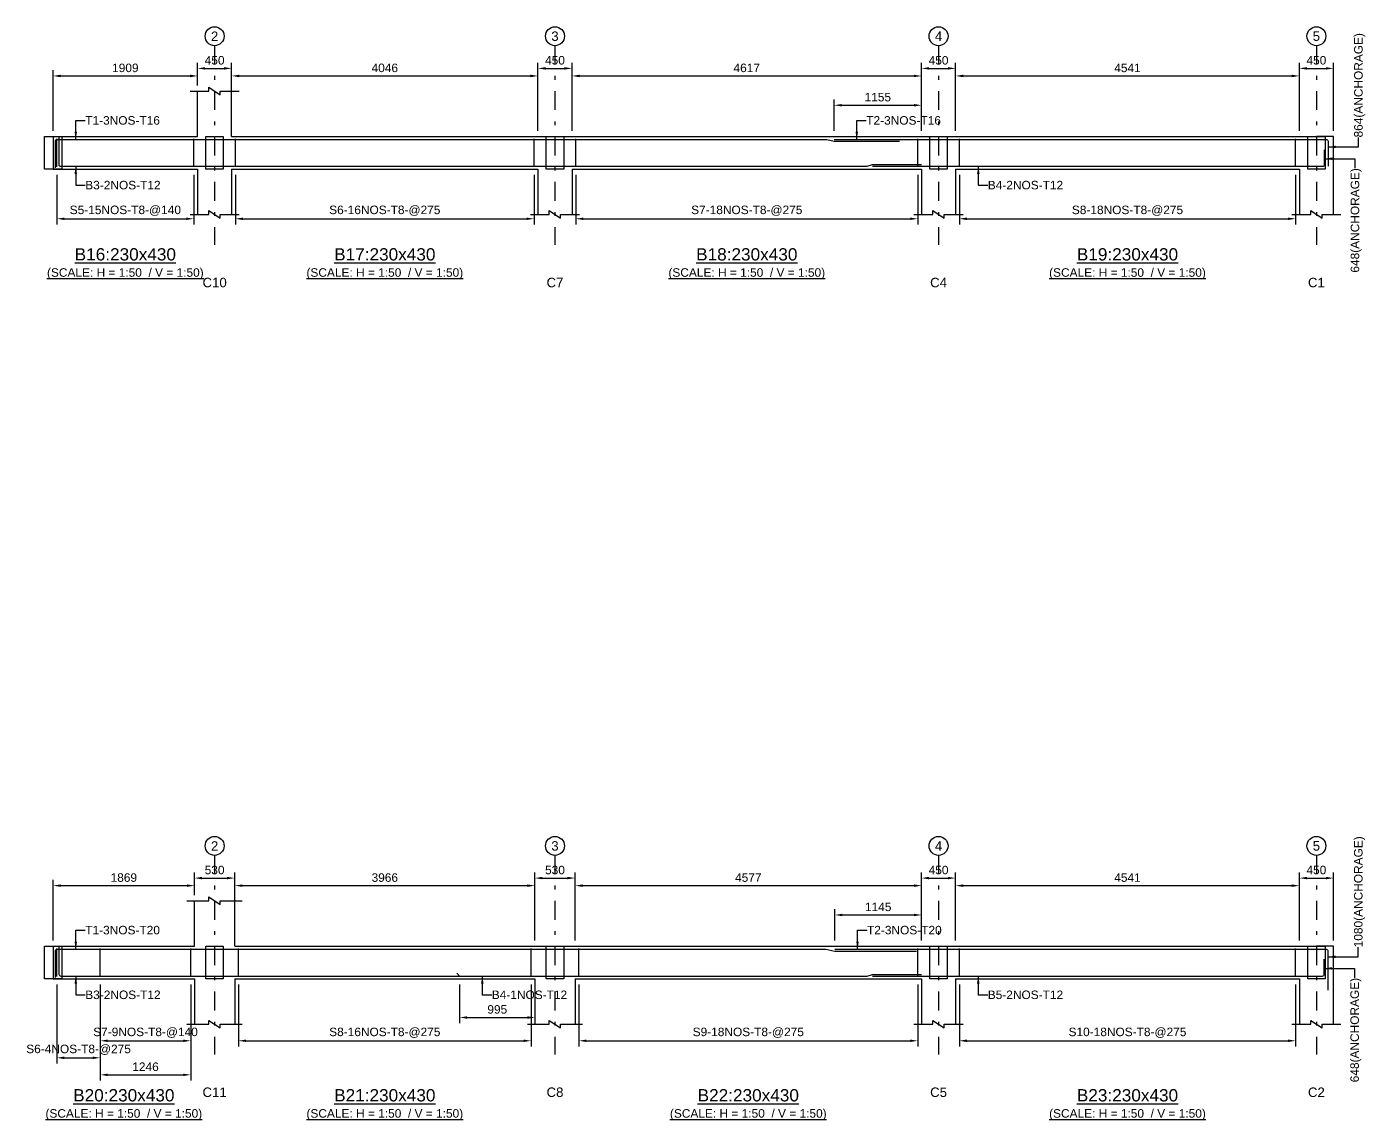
# Model space of a CAD drawing. Header units: inches. Extents: x -824 to 84876, y -179600 to 1700.
# Drawn here: x -695 to 34666, y -125400 to -96500 of the extents above; entities that cross this region are included whole.
import ezdxf
from ezdxf.enums import TextEntityAlignment as Align

# ---------------------------------------------------------------- set-up
doc = ezdxf.new("R2010")
doc.units = ezdxf.units.IN
doc.header["$LTSCALE"] = 1000
doc.header["$MEASUREMENT"] = 0
doc.linetypes.add('SCCenter', pattern=[1.2, 0.5, -0.3, 0.1, -0.3])
doc.linetypes.add('SCHidden', pattern=[0.2, 0.1, -0.1])
for name, color, linetype in [('Concrete Line', 2, 'Continuous'), ('Cut Line', 31, 'Continuous'), ('Dimension', 31, 'Continuous'), ('Grid', 8, 'Continuous'), ('Labels', 4, 'Continuous'), ('Labels_Support', 4, 'Continuous'), ('Link', 225, 'Continuous'), ('Reinforcement', 4, 'Continuous'), ('Text', 31, 'Continuous')]:
    doc.layers.add(name, color=color, linetype=linetype)
doc.styles.add('SC-SansSerif', font='SansSerif')
doc.styles.get("Standard").update_dxf_attribs({"font": 'txt.shx'})
doc.dimstyles.new('SCBBSDimStyl', dxfattribs={"dimtxt": 225, "dimasz": 200, "dimexe": 150, "dimexo": 150, "dimgap": 100, "dimtad": 1, "dimtoh": 1, "dimdec": 0, "dimzin": 0, "dimdsep": 46, "dimtxsty": 'SC-SansSerif', "dimcen": 0.09, "dimclrd": 8, "dimclre": 8, "dimclrt": 31, "dimadec": 0, "dimazin": 0, "dimtfac": 1, "dimtdec": 0, "dimtix": 1, "dimtofl": 0, "dimtmove": 0, "dimatfit": 3, "dimfxl": 1, "dimtolj": 1, "dimtzin": 0, "dimarcsym": 0})
doc.dimstyles.get("Standard").update_dxf_attribs({"dimtxt": 0.18, "dimasz": 200, "dimexe": 0.18, "dimexo": 0.0625, "dimgap": 0.09, "dimtad": 0, "dimtih": 1, "dimtoh": 1, "dimdec": 4, "dimzin": 0, "dimdsep": 46, "dimtxsty": 'Standard', "dimcen": 0.09, "dimadec": 0, "dimazin": 0, "dimtfac": 1, "dimtdec": 4, "dimtofl": 0, "dimtmove": 0, "dimatfit": 3, "dimfxl": 1, "dimtolj": 1, "dimtzin": 0, "dimarcsym": 0})

# ---------------------------------------------------------------- blocks, each defined once
blk = doc.blocks.new('*D53')
at = {"color": 8, "linetype": 'ByBlock', "lineweight": -2}
for p, q in [((100, -100410), (100, -101725)), ((3718, -100410), (3718, -101725)), ((300, -101575), (3518, -101575))]:
    blk.add_line(p, q, dxfattribs=at)
at = {"color": 8}
for points in [[(100, -101575), (300, -101542), (300, -101608)], [(3718, -101575), (3518, -101608), (3518, -101542)]]:
    blk.add_solid(points, dxfattribs=at)
at = {"layer": 'DEFPOINTS', "color": 31}
for p in [(100, -100260), (3718, -100260), (100, -101575)]:
    blk.add_point(p, dxfattribs=at)
at = {"color": 31, "insert": (1909, -101362), "char_height": 225, "attachment_point": 5, "style": 'SC-SansSerif'}
blk.add_mtext('\\A1;S5-15NOS-T8-@140', dxfattribs=at)
blk = doc.blocks.new('*D54')
at = {"color": 8, "linetype": 'ByBlock', "lineweight": -2}
for p, q in [((4818, -100410), (4818, -101725)), ((12710, -100410), (12710, -101725)), ((5018, -101575), (12510, -101575))]:
    blk.add_line(p, q, dxfattribs=at)
at = {"color": 8}
for points in [[(4818, -101575), (5018, -101542), (5018, -101608)], [(12710, -101575), (12510, -101608), (12510, -101542)]]:
    blk.add_solid(points, dxfattribs=at)
at = {"layer": 'DEFPOINTS', "color": 31}
for p in [(4818, -100260), (12710, -100260), (4818, -101575)]:
    blk.add_point(p, dxfattribs=at)
at = {"color": 31, "insert": (8764, -101362), "char_height": 225, "attachment_point": 5, "style": 'SC-SansSerif'}
blk.add_mtext('\\A1;S6-16NOS-T8-@275', dxfattribs=at)
blk = doc.blocks.new('*D55')
at = {"color": 8, "linetype": 'ByBlock', "lineweight": -2}
for p, q in [((13810, -100410), (13810, -101725)), ((22844, -100410), (22844, -101725)), ((14010, -101575), (22644, -101575))]:
    blk.add_line(p, q, dxfattribs=at)
at = {"color": 8}
for points in [[(13810, -101575), (14010, -101542), (14010, -101608)], [(22844, -101575), (22644, -101608), (22644, -101542)]]:
    blk.add_solid(points, dxfattribs=at)
at = {"layer": 'DEFPOINTS', "color": 31}
for p in [(13810, -100260), (22844, -100260), (13810, -101575)]:
    blk.add_point(p, dxfattribs=at)
at = {"color": 31, "insert": (18327, -101362), "char_height": 225, "attachment_point": 5, "style": 'SC-SansSerif'}
blk.add_mtext('\\A1;S7-18NOS-T8-@275', dxfattribs=at)
blk = doc.blocks.new('*D56')
at = {"color": 8, "linetype": 'ByBlock', "lineweight": -2}
for p, q in [((23944, -100410), (23944, -101725)), ((32826, -100410), (32826, -101725)), ((24144, -101575), (32626, -101575))]:
    blk.add_line(p, q, dxfattribs=at)
at = {"color": 8}
for points in [[(23944, -101575), (24144, -101542), (24144, -101608)], [(32826, -101575), (32626, -101608), (32626, -101542)]]:
    blk.add_solid(points, dxfattribs=at)
at = {"layer": 'DEFPOINTS', "color": 31}
for p in [(23944, -100260), (32826, -100260), (23944, -101575)]:
    blk.add_point(p, dxfattribs=at)
at = {"color": 31, "insert": (28385, -101362), "char_height": 225, "attachment_point": 5, "style": 'SC-SansSerif'}
blk.add_mtext('\\A1;S8-18NOS-T8-@275', dxfattribs=at)
blk = doc.blocks.new('*D57')
at = {"color": 8, "linetype": 'ByBlock', "lineweight": -2}
for p, q in [((20634, -99250), (20634, -98425)), ((20834, -98575), (22744, -98575)), ((22944, -99250), (22944, -98425))]:
    blk.add_line(p, q, dxfattribs=at)
at = {"color": 8}
for points in [[(20634, -98575), (20834, -98542), (20834, -98608)], [(22944, -98575), (22744, -98608), (22744, -98542)]]:
    blk.add_solid(points, dxfattribs=at)
at = {"layer": 'DEFPOINTS', "color": 31}
for p in [(20634, -98575), (20634, -99400), (22944, -99400)]:
    blk.add_point(p, dxfattribs=at)
at = {"color": 31, "insert": (21789, -98362), "char_height": 225, "attachment_point": 5, "style": 'SC-SansSerif'}
blk.add_mtext('\\A1;1155', dxfattribs=at)
blk = doc.blocks.new('*D60')
at = {"color": 8, "linetype": 'ByBlock', "lineweight": -2}
for p, q in [((0, -99250), (0, -97650)), ((200, -97800), (3618, -97800)), ((3818, -98050), (3818, -97650))]:
    blk.add_line(p, q, dxfattribs=at)
at = {"color": 8}
for points in [[(0, -97800), (200, -97767), (200, -97833)], [(3818, -97800), (3618, -97833), (3618, -97767)]]:
    blk.add_solid(points, dxfattribs=at)
at = {"layer": 'DEFPOINTS', "color": 31}
for p in [(0, -97800), (3818, -98200), (0, -99400)]:
    blk.add_point(p, dxfattribs=at)
at = {"color": 31, "insert": (1909, -97588), "char_height": 225, "attachment_point": 5, "style": 'SC-SansSerif'}
blk.add_mtext('\\A1;1909', dxfattribs=at)
blk = doc.blocks.new('*D61')
at = {"color": 8, "linetype": 'ByBlock', "lineweight": -2}
for p, q in [((4718, -98050), (4718, -97650)), ((4918, -97800), (12610, -97800)), ((12810, -99250), (12810, -97650))]:
    blk.add_line(p, q, dxfattribs=at)
at = {"color": 8}
for points in [[(4718, -97800), (4918, -97767), (4918, -97833)], [(12810, -97800), (12610, -97833), (12610, -97767)]]:
    blk.add_solid(points, dxfattribs=at)
at = {"layer": 'DEFPOINTS', "color": 31}
for p in [(4718, -97800), (4718, -98200), (12810, -99400)]:
    blk.add_point(p, dxfattribs=at)
at = {"color": 31, "insert": (8764, -97588), "char_height": 225, "attachment_point": 5, "style": 'SC-SansSerif'}
blk.add_mtext('\\A1;4046', dxfattribs=at)
blk = doc.blocks.new('*D62')
at = {"color": 8, "linetype": 'ByBlock', "lineweight": -2}
for p, q in [((13710, -99250), (13710, -97650)), ((13910, -97800), (22744, -97800)), ((22944, -99250), (22944, -97650))]:
    blk.add_line(p, q, dxfattribs=at)
at = {"color": 8}
for points in [[(13710, -97800), (13910, -97767), (13910, -97833)], [(22944, -97800), (22744, -97833), (22744, -97767)]]:
    blk.add_solid(points, dxfattribs=at)
at = {"layer": 'DEFPOINTS', "color": 31}
for p in [(13710, -97800), (13710, -99400), (22944, -99400)]:
    blk.add_point(p, dxfattribs=at)
at = {"color": 31, "insert": (18327, -97588), "char_height": 225, "attachment_point": 5, "style": 'SC-SansSerif'}
blk.add_mtext('\\A1;4617', dxfattribs=at)
blk = doc.blocks.new('*D63')
at = {"color": 8, "linetype": 'ByBlock', "lineweight": -2}
for p, q in [((23844, -99250), (23844, -97650)), ((24044, -97800), (32726, -97800)), ((32926, -99250), (32926, -97650))]:
    blk.add_line(p, q, dxfattribs=at)
at = {"color": 8}
for points in [[(23844, -97800), (24044, -97767), (24044, -97833)], [(32926, -97800), (32726, -97833), (32726, -97767)]]:
    blk.add_solid(points, dxfattribs=at)
at = {"layer": 'DEFPOINTS', "color": 31}
for p in [(23844, -97800), (23844, -99400), (32926, -99400)]:
    blk.add_point(p, dxfattribs=at)
at = {"color": 31, "insert": (28385, -97588), "char_height": 225, "attachment_point": 5, "style": 'SC-SansSerif'}
blk.add_mtext('\\A1;4541', dxfattribs=at)
blk = doc.blocks.new('*D64')
at = {"color": 8, "linetype": 'ByBlock', "lineweight": -2}
for p, q in [((3818, -98050), (3818, -97450)), ((4718, -99250), (4718, -97450)), ((4018, -97600), (4518, -97600))]:
    blk.add_line(p, q, dxfattribs=at)
at = {"color": 8}
for points in [[(3818, -97600), (4018, -97567), (4018, -97633)], [(4718, -97600), (4518, -97633), (4518, -97567)]]:
    blk.add_solid(points, dxfattribs=at)
at = {"layer": 'DEFPOINTS', "color": 31}
for p in [(3818, -97600), (3818, -98200), (4718, -99400)]:
    blk.add_point(p, dxfattribs=at)
at = {"color": 31, "insert": (4268, -97388), "char_height": 225, "attachment_point": 5, "style": 'SC-SansSerif'}
blk.add_mtext('\\A1;450', dxfattribs=at)
blk = doc.blocks.new('*D65')
at = {"color": 8, "linetype": 'ByBlock', "lineweight": -2}
for p, q in [((12810, -99250), (12810, -97450)), ((13710, -99250), (13710, -97450)), ((13010, -97600), (13510, -97600))]:
    blk.add_line(p, q, dxfattribs=at)
at = {"color": 8}
for points in [[(12810, -97600), (13010, -97567), (13010, -97633)], [(13710, -97600), (13510, -97633), (13510, -97567)]]:
    blk.add_solid(points, dxfattribs=at)
at = {"layer": 'DEFPOINTS', "color": 31}
for p in [(12810, -97600), (12810, -99400), (13710, -99400)]:
    blk.add_point(p, dxfattribs=at)
at = {"color": 31, "insert": (13260, -97388), "char_height": 225, "attachment_point": 5, "style": 'SC-SansSerif'}
blk.add_mtext('\\A1;450', dxfattribs=at)
blk = doc.blocks.new('*D66')
at = {"color": 8, "linetype": 'ByBlock', "lineweight": -2}
for p, q in [((22944, -99250), (22944, -97450)), ((23844, -99250), (23844, -97450)), ((23144, -97600), (23644, -97600))]:
    blk.add_line(p, q, dxfattribs=at)
at = {"color": 8}
for points in [[(22944, -97600), (23144, -97567), (23144, -97633)], [(23844, -97600), (23644, -97633), (23644, -97567)]]:
    blk.add_solid(points, dxfattribs=at)
at = {"layer": 'DEFPOINTS', "color": 31}
for p in [(22944, -97600), (22944, -99400), (23844, -99400)]:
    blk.add_point(p, dxfattribs=at)
at = {"color": 31, "insert": (23394, -97388), "char_height": 225, "attachment_point": 5, "style": 'SC-SansSerif'}
blk.add_mtext('\\A1;450', dxfattribs=at)
blk = doc.blocks.new('*D67')
at = {"color": 8, "linetype": 'ByBlock', "lineweight": -2}
for p, q in [((32926, -99250), (32926, -97450)), ((33826, -99250), (33826, -97450)), ((33126, -97600), (33626, -97600))]:
    blk.add_line(p, q, dxfattribs=at)
at = {"color": 8}
for points in [[(32926, -97600), (33126, -97567), (33126, -97633)], [(33826, -97600), (33626, -97633), (33626, -97567)]]:
    blk.add_solid(points, dxfattribs=at)
at = {"layer": 'DEFPOINTS', "color": 31}
for p in [(32926, -97600), (32926, -99400), (33826, -99400)]:
    blk.add_point(p, dxfattribs=at)
at = {"color": 31, "insert": (33376, -97388), "char_height": 225, "attachment_point": 5, "style": 'SC-SansSerif'}
blk.add_mtext('\\A1;450', dxfattribs=at)
blk = doc.blocks.new('*D68')
at = {"color": 8, "linetype": 'ByBlock', "lineweight": -2}
for p, q in [((100, -121810), (100, -123900)), ((1246, -121810), (1246, -123900)), ((300, -123750), (1046, -123750))]:
    blk.add_line(p, q, dxfattribs=at)
at = {"color": 8}
for points in [[(100, -123750), (300, -123717), (300, -123783)], [(1246, -123750), (1046, -123783), (1046, -123717)]]:
    blk.add_solid(points, dxfattribs=at)
at = {"layer": 'DEFPOINTS', "color": 31}
for p in [(100, -121660), (1246, -121660), (100, -123750)]:
    blk.add_point(p, dxfattribs=at)
at = {"color": 31, "insert": (673, -123538), "char_height": 225, "attachment_point": 5, "style": 'SC-SansSerif'}
blk.add_mtext('\\A1;S6-4NOS-T8-@275', dxfattribs=at)
blk = doc.blocks.new('*D69')
at = {"color": 8, "linetype": 'ByBlock', "lineweight": -2}
for p, q in [((1246, -121810), (1246, -123450)), ((3638, -121810), (3638, -123450)), ((1446, -123300), (3438, -123300))]:
    blk.add_line(p, q, dxfattribs=at)
at = {"color": 8}
for points in [[(1246, -123300), (1446, -123267), (1446, -123333)], [(3638, -123300), (3438, -123333), (3438, -123267)]]:
    blk.add_solid(points, dxfattribs=at)
at = {"layer": 'DEFPOINTS', "color": 31}
for p in [(1246, -121660), (3638, -121660), (1246, -123300)]:
    blk.add_point(p, dxfattribs=at)
at = {"color": 31, "insert": (2442, -123088), "char_height": 225, "attachment_point": 5, "style": 'SC-SansSerif'}
blk.add_mtext('\\A1;S7-9NOS-T8-@140', dxfattribs=at)
blk = doc.blocks.new('*D70')
at = {"color": 8, "linetype": 'ByBlock', "lineweight": -2}
for p, q in [((1246, -121810), (1246, -124350)), ((3638, -121810), (3638, -124350)), ((1446, -124200), (3438, -124200))]:
    blk.add_line(p, q, dxfattribs=at)
at = {"color": 8}
for points in [[(1246, -124200), (1446, -124167), (1446, -124233)], [(3638, -124200), (3438, -124233), (3438, -124167)]]:
    blk.add_solid(points, dxfattribs=at)
at = {"layer": 'DEFPOINTS', "color": 31}
for p in [(1246, -121660), (3638, -121660), (1246, -124200)]:
    blk.add_point(p, dxfattribs=at)
at = {"color": 31, "insert": (2442, -123988), "char_height": 225, "attachment_point": 5, "style": 'SC-SansSerif'}
blk.add_mtext('\\A1;1246', dxfattribs=at)
blk = doc.blocks.new('*D71')
at = {"color": 8, "linetype": 'ByBlock', "lineweight": -2}
for p, q in [((4898, -121810), (4898, -123450)), ((12630, -121810), (12630, -123450)), ((5098, -123300), (12430, -123300))]:
    blk.add_line(p, q, dxfattribs=at)
at = {"color": 8}
for points in [[(4898, -123300), (5098, -123267), (5098, -123333)], [(12630, -123300), (12430, -123333), (12430, -123267)]]:
    blk.add_solid(points, dxfattribs=at)
at = {"layer": 'DEFPOINTS', "color": 31}
for p in [(4898, -121660), (12630, -121660), (4898, -123300)]:
    blk.add_point(p, dxfattribs=at)
at = {"color": 31, "insert": (8764, -123088), "char_height": 225, "attachment_point": 5, "style": 'SC-SansSerif'}
blk.add_mtext('\\A1;S8-16NOS-T8-@275', dxfattribs=at)
blk = doc.blocks.new('*D72')
at = {"color": 8, "linetype": 'ByBlock', "lineweight": -2}
for p, q in [((13890, -121810), (13890, -123450)), ((22844, -121810), (22844, -123450)), ((14090, -123300), (22644, -123300))]:
    blk.add_line(p, q, dxfattribs=at)
at = {"color": 8}
for points in [[(13890, -123300), (14090, -123267), (14090, -123333)], [(22844, -123300), (22644, -123333), (22644, -123267)]]:
    blk.add_solid(points, dxfattribs=at)
at = {"layer": 'DEFPOINTS', "color": 31}
for p in [(13890, -121660), (22844, -121660), (13890, -123300)]:
    blk.add_point(p, dxfattribs=at)
at = {"color": 31, "insert": (18367, -123088), "char_height": 225, "attachment_point": 5, "style": 'SC-SansSerif'}
blk.add_mtext('\\A1;S9-18NOS-T8-@275', dxfattribs=at)
blk = doc.blocks.new('*D73')
at = {"color": 8, "linetype": 'ByBlock', "lineweight": -2}
for p, q in [((23944, -121810), (23944, -123450)), ((32826, -121810), (32826, -123450)), ((24144, -123300), (32626, -123300))]:
    blk.add_line(p, q, dxfattribs=at)
at = {"color": 8}
for points in [[(23944, -123300), (24144, -123267), (24144, -123333)], [(32826, -123300), (32626, -123333), (32626, -123267)]]:
    blk.add_solid(points, dxfattribs=at)
at = {"layer": 'DEFPOINTS', "color": 31}
for p in [(23944, -121660), (32826, -121660), (23944, -123300)]:
    blk.add_point(p, dxfattribs=at)
at = {"color": 31, "insert": (28385, -123088), "char_height": 225, "attachment_point": 5, "style": 'SC-SansSerif'}
blk.add_mtext('\\A1;S10-18NOS-T8-@275', dxfattribs=at)
blk = doc.blocks.new('*D74')
at = {"color": 8, "linetype": 'ByBlock', "lineweight": -2}
for p, q in [((20654, -120650), (20654, -119825)), ((22944, -120650), (22944, -119825)), ((20854, -119975), (22744, -119975))]:
    blk.add_line(p, q, dxfattribs=at)
at = {"color": 8}
for points in [[(20654, -119975), (20854, -119942), (20854, -120008)], [(22944, -119975), (22744, -120008), (22744, -119942)]]:
    blk.add_solid(points, dxfattribs=at)
at = {"layer": 'DEFPOINTS', "color": 31}
for p in [(20654, -119975), (20654, -120800), (22944, -120800)]:
    blk.add_point(p, dxfattribs=at)
at = {"color": 31, "insert": (21799, -119762), "char_height": 225, "attachment_point": 5, "style": 'SC-SansSerif'}
blk.add_mtext('\\A1;1145', dxfattribs=at)
blk = doc.blocks.new('*D75')
at = {"color": 8, "linetype": 'ByBlock', "lineweight": -2}
for p, q in [((10740, -121810), (10740, -122835)), ((12730, -121810), (12730, -122835)), ((10940, -122685), (12530, -122685))]:
    blk.add_line(p, q, dxfattribs=at)
at = {"color": 8}
for points in [[(10740, -122685), (10940, -122652), (10940, -122718)], [(12730, -122685), (12530, -122718), (12530, -122652)]]:
    blk.add_solid(points, dxfattribs=at)
at = {"layer": 'DEFPOINTS', "color": 31}
for p in [(10740, -121660), (12730, -121660), (10740, -122685)]:
    blk.add_point(p, dxfattribs=at)
at = {"color": 31, "insert": (11735, -122472), "char_height": 225, "attachment_point": 5, "style": 'SC-SansSerif'}
blk.add_mtext('\\A1;995', dxfattribs=at)
blk = doc.blocks.new('*D78')
at = {"color": 8, "linetype": 'ByBlock', "lineweight": -2}
for p, q in [((0, -120650), (0, -119050)), ((3738, -119450), (3738, -119050)), ((200, -119200), (3538, -119200))]:
    blk.add_line(p, q, dxfattribs=at)
at = {"color": 8}
for points in [[(0, -119200), (200, -119167), (200, -119233)], [(3738, -119200), (3538, -119233), (3538, -119167)]]:
    blk.add_solid(points, dxfattribs=at)
at = {"layer": 'DEFPOINTS', "color": 31}
for p in [(0, -119200), (3738, -119600), (0, -120800)]:
    blk.add_point(p, dxfattribs=at)
at = {"color": 31, "insert": (1869, -118988), "char_height": 225, "attachment_point": 5, "style": 'SC-SansSerif'}
blk.add_mtext('\\A1;1869', dxfattribs=at)
blk = doc.blocks.new('*D79')
at = {"color": 8, "linetype": 'ByBlock', "lineweight": -2}
for p, q in [((4798, -119450), (4798, -119050)), ((12730, -120650), (12730, -119050)), ((4998, -119200), (12530, -119200))]:
    blk.add_line(p, q, dxfattribs=at)
at = {"color": 8}
for points in [[(4798, -119200), (4998, -119167), (4998, -119233)], [(12730, -119200), (12530, -119233), (12530, -119167)]]:
    blk.add_solid(points, dxfattribs=at)
at = {"layer": 'DEFPOINTS', "color": 31}
for p in [(4798, -119200), (4798, -119600), (12730, -120800)]:
    blk.add_point(p, dxfattribs=at)
at = {"color": 31, "insert": (8764, -118988), "char_height": 225, "attachment_point": 5, "style": 'SC-SansSerif'}
blk.add_mtext('\\A1;3966', dxfattribs=at)
blk = doc.blocks.new('*D80')
at = {"color": 8, "linetype": 'ByBlock', "lineweight": -2}
for p, q in [((13790, -120650), (13790, -119050)), ((22944, -120650), (22944, -119050)), ((13990, -119200), (22744, -119200))]:
    blk.add_line(p, q, dxfattribs=at)
at = {"color": 8}
for points in [[(13790, -119200), (13990, -119167), (13990, -119233)], [(22944, -119200), (22744, -119233), (22744, -119167)]]:
    blk.add_solid(points, dxfattribs=at)
at = {"layer": 'DEFPOINTS', "color": 31}
for p in [(13790, -119200), (13790, -120800), (22944, -120800)]:
    blk.add_point(p, dxfattribs=at)
at = {"color": 31, "insert": (18367, -118988), "char_height": 225, "attachment_point": 5, "style": 'SC-SansSerif'}
blk.add_mtext('\\A1;4577', dxfattribs=at)
blk = doc.blocks.new('*D81')
at = {"color": 8, "linetype": 'ByBlock', "lineweight": -2}
for p, q in [((23844, -120650), (23844, -119050)), ((32926, -120650), (32926, -119050)), ((24044, -119200), (32726, -119200))]:
    blk.add_line(p, q, dxfattribs=at)
at = {"color": 8}
for points in [[(23844, -119200), (24044, -119167), (24044, -119233)], [(32926, -119200), (32726, -119233), (32726, -119167)]]:
    blk.add_solid(points, dxfattribs=at)
at = {"layer": 'DEFPOINTS', "color": 31}
for p in [(23844, -119200), (23844, -120800), (32926, -120800)]:
    blk.add_point(p, dxfattribs=at)
at = {"color": 31, "insert": (28385, -118988), "char_height": 225, "attachment_point": 5, "style": 'SC-SansSerif'}
blk.add_mtext('\\A1;4541', dxfattribs=at)
blk = doc.blocks.new('*D82')
at = {"color": 8, "linetype": 'ByBlock', "lineweight": -2}
for p, q in [((3738, -119450), (3738, -118850)), ((3938, -119000), (4598, -119000)), ((4798, -120650), (4798, -118850))]:
    blk.add_line(p, q, dxfattribs=at)
at = {"color": 8}
for points in [[(3738, -119000), (3938, -118967), (3938, -119033)], [(4798, -119000), (4598, -119033), (4598, -118967)]]:
    blk.add_solid(points, dxfattribs=at)
at = {"layer": 'DEFPOINTS', "color": 31}
for p in [(3738, -119000), (3738, -119600), (4798, -120800)]:
    blk.add_point(p, dxfattribs=at)
at = {"color": 31, "insert": (4268, -118788), "char_height": 225, "attachment_point": 5, "style": 'SC-SansSerif'}
blk.add_mtext('\\A1;530', dxfattribs=at)
blk = doc.blocks.new('*D83')
at = {"color": 8, "linetype": 'ByBlock', "lineweight": -2}
for p, q in [((12730, -120650), (12730, -118850)), ((12930, -119000), (13590, -119000)), ((13790, -120650), (13790, -118850))]:
    blk.add_line(p, q, dxfattribs=at)
at = {"color": 8}
for points in [[(12730, -119000), (12930, -118967), (12930, -119033)], [(13790, -119000), (13590, -119033), (13590, -118967)]]:
    blk.add_solid(points, dxfattribs=at)
at = {"layer": 'DEFPOINTS', "color": 31}
for p in [(12730, -119000), (12730, -120800), (13790, -120800)]:
    blk.add_point(p, dxfattribs=at)
at = {"color": 31, "insert": (13260, -118788), "char_height": 225, "attachment_point": 5, "style": 'SC-SansSerif'}
blk.add_mtext('\\A1;530', dxfattribs=at)
blk = doc.blocks.new('*D84')
at = {"color": 8, "linetype": 'ByBlock', "lineweight": -2}
for p, q in [((22944, -120650), (22944, -118850)), ((23144, -119000), (23644, -119000)), ((23844, -120650), (23844, -118850))]:
    blk.add_line(p, q, dxfattribs=at)
at = {"color": 8}
for points in [[(22944, -119000), (23144, -118967), (23144, -119033)], [(23844, -119000), (23644, -119033), (23644, -118967)]]:
    blk.add_solid(points, dxfattribs=at)
at = {"layer": 'DEFPOINTS', "color": 31}
for p in [(22944, -119000), (22944, -120800), (23844, -120800)]:
    blk.add_point(p, dxfattribs=at)
at = {"color": 31, "insert": (23394, -118788), "char_height": 225, "attachment_point": 5, "style": 'SC-SansSerif'}
blk.add_mtext('\\A1;450', dxfattribs=at)
blk = doc.blocks.new('*D85')
at = {"color": 8, "linetype": 'ByBlock', "lineweight": -2}
for p, q in [((32926, -120650), (32926, -118850)), ((33126, -119000), (33626, -119000)), ((33826, -120650), (33826, -118850))]:
    blk.add_line(p, q, dxfattribs=at)
at = {"color": 8}
for points in [[(32926, -119000), (33126, -118967), (33126, -119033)], [(33826, -119000), (33626, -119033), (33626, -118967)]]:
    blk.add_solid(points, dxfattribs=at)
at = {"layer": 'DEFPOINTS', "color": 31}
for p in [(32926, -119000), (32926, -120800), (33826, -120800)]:
    blk.add_point(p, dxfattribs=at)
at = {"color": 31, "insert": (33376, -118788), "char_height": 225, "attachment_point": 5, "style": 'SC-SansSerif'}
blk.add_mtext('\\A1;450', dxfattribs=at)

msp = doc.modelspace()

# ---------------------------------------------------------------- linework, layer by layer
at = {"layer": 'Concrete Line'}
for p, q in [((3818, -99400), (3818, -98200)), ((4718, -99400), (4718, -98200)), ((0, -99400), (0, -100260)), ((33826, -99400), (33376, -99400)), ((33826, -101460), (33826, -99400)), ((3818, -100260), (3818, -101460)), ((4718, -100260), (4718, -101460)), ((12810, -100260), (12810, -101460)), ((13710, -100260), (13710, -101460)), ((22944, -100260), (22944, -101460)), ((23844, -100260), (23844, -101460)), ((32926, -100260), (32926, -101460)), ((3738, -120800), (3738, -119600)), ((4798, -120800), (4798, -119600)), ((0, -120800), (0, -121660)), ((33826, -120800), (33376, -120800)), ((33826, -122860), (33826, -120800)), ((3738, -121660), (3738, -122860)), ((4798, -121660), (4798, -122860)), ((12730, -121660), (12730, -122860)), ((13790, -121660), (13790, -122860)), ((22944, -121660), (22944, -122860)), ((23844, -121660), (23844, -122860)), ((32926, -121660), (32926, -122860))]:
    msp.add_line(p, q, dxfattribs=at)
for points in [[(-230, -99400), (230, -99400), (230, -99400), (230, -100260), (230, -100260), (-230, -100260), (-230, -100260), (-230, -99400)], [(4038, -99400), (4498, -99400), (4498, -99400), (4498, -100260), (4498, -100260), (4038, -100260), (4038, -100260), (4038, -99400)], [(13030, -99400), (13490, -99400), (13490, -99400), (13490, -100260), (13490, -100260), (13030, -100260), (13030, -100260), (13030, -99400)], [(23164, -99400), (23624, -99400), (23624, -99400), (23624, -100260), (23624, -100260), (23164, -100260), (23164, -100260), (23164, -99400)], [(33146, -99400), (33606, -99400), (33606, -99400), (33606, -100260), (33606, -100260), (33146, -100260), (33146, -100260), (33146, -99400)], [(-230, -120800), (230, -120800), (230, -120800), (230, -121660), (230, -121660), (-230, -121660), (-230, -121660), (-230, -120800)], [(4038, -120800), (4498, -120800), (4498, -120800), (4498, -121660), (4498, -121660), (4038, -121660), (4038, -121660), (4038, -120800)], [(13030, -120800), (13490, -120800), (13490, -120800), (13490, -121660), (13490, -121660), (13030, -121660), (13030, -121660), (13030, -120800)], [(23164, -120800), (23624, -120800), (23624, -120800), (23624, -121660), (23624, -121660), (23164, -121660), (23164, -121660), (23164, -120800)], [(33146, -120800), (33606, -120800), (33606, -120800), (33606, -121660), (33606, -121660), (33146, -121660), (33146, -121660), (33146, -120800)]]:
    msp.add_lwpolyline(points, close=True, dxfattribs=at)
for points in [[(0, -99400), (3818, -99400)], [(4718, -99400), (13260, -99400)], [(13260, -99400), (23394, -99400)], [(23394, -99400), (33376, -99400)], [(0, -100260), (3818, -100260)], [(4718, -100260), (12810, -100260)], [(13710, -100260), (22944, -100260)], [(23844, -100260), (32926, -100260)], [(0, -120800), (3738, -120800)], [(4798, -120800), (13260, -120800)], [(13260, -120800), (23394, -120800)], [(23394, -120800), (33376, -120800)], [(0, -121660), (3738, -121660)], [(4798, -121660), (12730, -121660)], [(13790, -121660), (22944, -121660)], [(23844, -121660), (32926, -121660)]]:
    msp.add_lwpolyline(points, dxfattribs=at)
at = {"layer": 'Concrete Line', "linetype": 'SCHidden'}
for points in [[(-230, -120800), (230, -120800), (230, -120800), (230, -121660), (230, -121660), (-230, -121660), (-230, -121660), (-230, -120800)], [(4038, -120800), (4498, -120800), (4498, -120800), (4498, -121660), (4498, -121660), (4038, -121660), (4038, -121660), (4038, -120800)], [(13030, -120800), (13490, -120800), (13490, -120800), (13490, -121660), (13490, -121660), (13030, -121660), (13030, -121660), (13030, -120800)], [(23164, -120800), (23624, -120800), (23624, -120800), (23624, -121660), (23624, -121660), (23164, -121660), (23164, -121660), (23164, -120800)], [(33146, -120800), (33606, -120800), (33606, -120800), (33606, -121660), (33606, -121660), (33146, -121660), (33146, -121660), (33146, -120800)]]:
    msp.add_lwpolyline(points, close=True, dxfattribs=at)
at = {"layer": 'Cut Line'}
for points in [[(3618, -98200), (4118, -98200), (4118, -98100), (4418, -98300), (4418, -98200), (4918, -98200)], [(3618, -101460), (4118, -101460), (4118, -101360), (4418, -101560), (4418, -101460), (4918, -101460)], [(12610, -101460), (13110, -101460), (13110, -101360), (13410, -101560), (13410, -101460), (13910, -101460)], [(22744, -101460), (23244, -101460), (23244, -101360), (23544, -101560), (23544, -101460), (24044, -101460)], [(32726, -101460), (33226, -101460), (33226, -101360), (33526, -101560), (33526, -101460), (34026, -101460)], [(3538, -119600), (4118, -119600), (4118, -119500), (4418, -119700), (4418, -119600), (4998, -119600)], [(3538, -122860), (4118, -122860), (4118, -122760), (4418, -122960), (4418, -122860), (4998, -122860)], [(12530, -122860), (13110, -122860), (13110, -122760), (13410, -122960), (13410, -122860), (13990, -122860)], [(22744, -122860), (23244, -122860), (23244, -122760), (23544, -122960), (23544, -122860), (24044, -122860)], [(32726, -122860), (33226, -122860), (33226, -122760), (33526, -122960), (33526, -122860), (34026, -122860)]]:
    msp.add_lwpolyline(points, dxfattribs=at)
at = {"layer": 'Grid', "linetype": 'SCCenter'}
for p, q in [((4268, -97000), (4268, -102260)), ((13260, -97000), (13260, -102260)), ((23394, -97000), (23394, -102260)), ((33376, -97000), (33376, -102260)), ((4268, -118400), (4268, -123660)), ((13260, -118400), (13260, -123660)), ((23394, -118400), (23394, -123660)), ((33376, -118400), (33376, -123660))]:
    msp.add_line(p, q, dxfattribs=at)
at = {"layer": 'Grid'}
for centre in [(4268, -96750), (13260, -96750), (23394, -96750), (33376, -96750), (4268, -118150), (13260, -118150), (23394, -118150), (33376, -118150)]:
    msp.add_circle(centre, 250, dxfattribs=at)
at = {"layer": 'Link'}
for p, q in [((100, -100200), (100, -99460)), ((3718, -100200), (3718, -99460)), ((4818, -100200), (4818, -99460)), ((12710, -100200), (12710, -99460)), ((13810, -100200), (13810, -99460)), ((22844, -100200), (22844, -99460)), ((23944, -100200), (23944, -99460)), ((32826, -100200), (32826, -99460)), ((100, -121600), (100, -120860)), ((1246, -121600), (1246, -120860)), ((3638, -121600), (3638, -120860)), ((4898, -121600), (4898, -120860)), ((12630, -121600), (12630, -120860)), ((13890, -121600), (13890, -120860)), ((22844, -121600), (22844, -120860)), ((23944, -121600), (23944, -120860)), ((32826, -121600), (32826, -120860))]:
    msp.add_line(p, q, dxfattribs=at)
at = {"layer": 'Reinforcement'}
for points in [[(60, -100230), (60, -99526, -0.4142136), (110, -99476), (20441.5, -99476), (20633.5, -99524), (22361.5, -99524)], [(152, -99430), (152, -100138, 0.4142136), (202, -100188), (21504.5, -100188), (21648.5, -100144), (22944.5, -100144)], [(20633.5, -99476), (33635, -99476, -0.4142135), (33685, -99526), (33685, -100188)], [(21648.5, -100188), (33544, -100188, 0.4142135), (33594, -100138), (33594, -99752)], [(60, -121630), (60, -120930, -0.4142136), (110, -120880), (20413.5, -120880), (20653.5, -120932), (22813.5, -120932)], [(156, -120830), (156, -121538, 0.4142136), (206, -121588), (21503.5, -121588), (21647.5, -121544), (22943.5, -121544)], [(20653.5, -120880), (33631, -120880, -0.4142138), (33681, -120930), (33681, -121964)], [(21647.5, -121588), (33535, -121588, 0.4142134), (33585, -121538), (33585, -121144)]]:
    msp.add_lwpolyline(points, format="xyb", dxfattribs=at)
msp.add_lwpolyline([(10669.3, -121517.3), (10740, -121588), (14026, -121588)], dxfattribs=at)

# ---------------------------------------------------------------- texts
at = {"layer": 'Grid', "style": 'SC-SansSerif'}
for s, p in [('2', (4268, -96750)), ('3', (13260, -96750)), ('4', (23394, -96750)), ('5', (33376, -96750)), ('2', (4268, -118150)), ('3', (13260, -118150)), ('4', (23394, -118150)), ('5', (33376, -118150))]:
    msp.add_text(s, height=250, dxfattribs=at).set_placement(p, align=Align.MIDDLE)
at = {"layer": 'Labels', "style": 'SC-SansSerif'}
for s, p in [('%%uB16:230x430', (1909, -102775)), ('%%uB17:230x430', (8764, -102775)), ('%%uB18:230x430', (18327, -102775)), ('%%uB19:230x430', (28385, -102775)), ('%%uB20:230x430', (1869, -125000)), ('%%uB21:230x430', (8764, -125000)), ('%%uB22:230x430', (18367, -125000)), ('%%uB23:230x430', (28385, -125000))]:
    msp.add_text(s, height=325, dxfattribs=at).set_placement(p, align=Align.BOTTOM_CENTER)
at = {"layer": 'Labels_Support', "style": 'SC-SansSerif'}
for s, p in [('C10', (4268, -103460)), ('C7', (13260, -103460)), ('C4', (23394, -103460)), ('C1', (33376, -103460)), ('C11', (4268, -124860)), ('C8', (13260, -124860)), ('C5', (23394, -124860)), ('C2', (33376, -124860))]:
    msp.add_text(s, height=250, dxfattribs=at).set_placement(p, align=Align.BOTTOM_CENTER)
at = {"layer": 'Text', "style": 'SC-SansSerif'}
for s, p in [('864(ANCHORAGE)', (34486, -99426)), ('1080(ANCHORAGE)', (34482, -120830))]:
    msp.add_text(s, height=225, rotation=90, dxfattribs=at).set_placement(p, align=Align.MIDDLE_LEFT)
for s, p in [('T1-3NOS-T16', (850, -98975)), ('T2-3NOS-T16', (21483.5, -98975)), ('B3-2NOS-T12', (850, -100685)), ('B4-2NOS-T12', (24694.5, -100685)), ('T1-3NOS-T20', (850, -120375)), ('T2-3NOS-T20', (21503.5, -120375)), ('B3-2NOS-T12', (850, -122085)), ('B4-1NOS-T12', (11590, -122085)), ('B5-2NOS-T12', (24693.5, -122085))]:
    msp.add_text(s, height=225, dxfattribs=at).set_placement(p, align=Align.MIDDLE_LEFT)
for p in [(34394, -100238), (34386, -121638)]:
    msp.add_text('648(ANCHORAGE)', height=225, rotation=90, dxfattribs=at).set_placement(p, align=Align.MIDDLE_RIGHT)
for p in [(1909, -103175), (8764, -103175), (18327, -103175), (28385, -103175), (1869, -125400), (8764, -125400), (18367, -125400), (28385, -125400)]:
    msp.add_text('%%u(SCALE: H = 1:50  / V = 1:50)', height=225, dxfattribs=at).set_placement(p, align=Align.BOTTOM_CENTER)

# ---------------------------------------------------------------- dimensions: what is measured, and where the dimension line sits
at = {"layer": 'Dimension'}
for base, p1, p2, text, picture, middle in [((4718, -97600), (3818, -98200), (4718, -99400), '450', '*D64', (4268, -97600)), ((13710, -97600), (12810, -99400), (13710, -99400), '450', '*D65', (13260, -97600)), ((23844, -97600), (22944, -99400), (23844, -99400), '450', '*D66', (23394, -97600)), ((33826, -97600), (32926, -99400), (33826, -99400), '450', '*D67', (33376, -97600)), ((3818, -97800), (0, -99400), (3818, -98200), '1909', '*D60', (1909, -97800)), ((12810, -97800), (4718, -98200), (12810, -99400), '4046', '*D61', (8764, -97800)), ((22944, -97800), (13710, -99400), (22944, -99400), '4617', '*D62', (18327, -97800)), ((32926, -97800), (23844, -99400), (32926, -99400), '4541', '*D63', (28385, -97800)), ((22943.5, -98575), (20633.5, -99400), (22943.5, -99400), '1155', '*D57', (21788.5, -98575)), ((3718, -101575), (100, -100260), (3718, -100260), 'S5-15NOS-T8-@140', '*D53', (1909, -101575)), ((12710, -101575), (4818, -100260), (12710, -100260), 'S6-16NOS-T8-@275', '*D54', (8764, -101575)), ((22844, -101575), (13810, -100260), (22844, -100260), 'S7-18NOS-T8-@275', '*D55', (18327, -101575)), ((32826, -101575), (23944, -100260), (32826, -100260), 'S8-18NOS-T8-@275', '*D56', (28385, -101575)), ((4798, -119000), (3738, -119600), (4798, -120800), '530', '*D82', (4268, -119000)), ((13790, -119000), (12730, -120800), (13790, -120800), '530', '*D83', (13260, -119000)), ((23844, -119000), (22944, -120800), (23844, -120800), '450', '*D84', (23394, -119000)), ((33826, -119000), (32926, -120800), (33826, -120800), '450', '*D85', (33376, -119000)), ((3738, -119200), (0, -120800), (3738, -119600), '1869', '*D78', (1869, -119200)), ((12730, -119200), (4798, -119600), (12730, -120800), '3966', '*D79', (8764, -119200)), ((22944, -119200), (13790, -120800), (22944, -120800), '4577', '*D80', (18367, -119200)), ((32926, -119200), (23844, -120800), (32926, -120800), '4541', '*D81', (28385, -119200)), ((22943.5, -119975), (20653.5, -120800), (22943.5, -120800), '1145', '*D74', (21798.5, -119975)), ((1246, -123750), (100, -121660), (1246, -121660), 'S6-4NOS-T8-@275', '*D68', (673, -123750)), ((3638, -123300), (1246, -121660), (3638, -121660), 'S7-9NOS-T8-@140', '*D69', (2442, -123300)), ((3638, -124200), (1246, -121660), (3638, -121660), '1246', '*D70', (2442, -124200)), ((12630, -123300), (4898, -121660), (12630, -121660), 'S8-16NOS-T8-@275', '*D71', (8764, -123300)), ((12730, -122685), (10740, -121660), (12730, -121660), '995', '*D75', (11735, -122685)), ((22844, -123300), (13890, -121660), (22844, -121660), 'S9-18NOS-T8-@275', '*D72', (18367, -123300)), ((32826, -123300), (23944, -121660), (32826, -121660), 'S10-18NOS-T8-@275', '*D73', (28385, -123300))]:
    dim = msp.add_linear_dim(base=base, p1=p1, p2=p2, text=text, dimstyle='SCBBSDimStyl', dxfattribs=at)
    dim.commit()
    dim.dimension.update_dxf_attribs({"geometry": picture, "text_midpoint": middle})

# ---------------------------------------------------------------- leaders
at = {"layer": 'Dimension', "color": 8}
for points in [[(600, -99476), (600, -98975), (850, -98975)], [(21233.5, -99476), (21233.5, -98975), (21483.5, -98975)], [(33686, -99676), (34486, -99676), (34486, -99426)], [(33594, -99988), (34394, -99988), (34394, -100238)], [(600, -100188), (600, -100685), (850, -100685)], [(24444.5, -100188), (24444.5, -100685), (24694.5, -100685)], [(600, -120880), (600, -120375), (850, -120375)], [(21253.5, -120880), (21253.5, -120375), (21503.5, -120375)], [(33682, -121080), (34482, -121080), (34482, -120830)], [(600, -121588), (600, -122085), (850, -122085)], [(11340, -121588), (11340, -122085), (11590, -122085)], [(24443.5, -121588), (24443.5, -122085), (24693.5, -122085)], [(33586, -121388), (34386, -121388), (34386, -121638)]]:
    msp.add_leader(points, dimstyle='Standard', dxfattribs=at)

doc.saveas('drawing.dxf')
